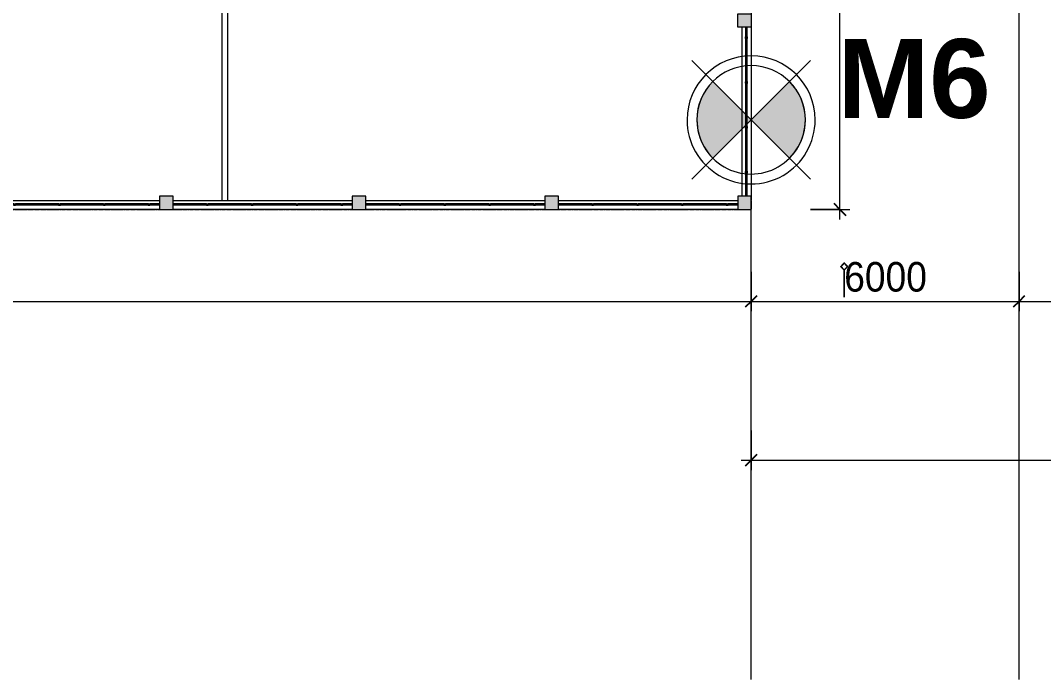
# Model space of a CAD drawing. Header units: millimetres. Extents: x 5356 to 209803, y -16346 to 109894.
# Drawn here: x 118497 to 141327, y -2599 to 12106 of the extents above; entities that cross this region are included whole.
import ezdxf

# ---------------------------------------------------------------- set-up
doc = ezdxf.new("R2010")
doc.units = ezdxf.units.MM
doc.linetypes.add('Double dash', pattern=[41.99999848517665, 12.00000007375544, -5.999999682284241, 5.999999682284241, -5.999999682284241, 5.999999682284241, -5.999999682284241])
for name, color, linetype, lineweight in [('A-ANNO-DIMS', 211, 'Continuous', 9), ('A-ANNO-DIMS-220', 211, 'Continuous', 9), ('A-ANNO-NOTE', 131, 'Continuous', 9), ('A-FLOR', 192, 'Continuous', 9), ('A-FLOR-HRAL', 11, 'Continuous', 9), ('A-WALL', 113, 'Continuous', 9), ('C-PROP-LINE', 91, 'Double dash', 18), ('S-COLS', 52, 'Continuous', 9), ('S-COLS-1', 254, 'Continuous', 5), ('S-COLS-3', 9, 'Continuous', 9), ('S-COLS-4', 52, 'Continuous', 18)]:
    doc.layers.add(name, color=color, linetype=linetype, lineweight=lineweight)
doc.styles.add('Arial_2', font='arial_0.ttf', dxfattribs={"width": 0.9, "height": 659.9999999999999})
doc.styles.add('Arial_3', font='arial_0.ttf', dxfattribs={"width": 0.9, "height": 659.9999999999999})
doc.styles.add('Arial_B', font='arialbd_0.ttf', dxfattribs={"height": 1760})
doc.dimstyles.new('1_Dim_chi_tiet_khu_đất_2', dxfattribs={"dimscale": 304.8, "dimtxt": 673.3712039716003, "dimasz": 0.8661417322834646, "dimexe": 0.7217847769028871, "dimexo": 0.0625, "dimgap": 0.07217847769028872, "dimtad": 1, "dimdec": 0, "dimrnd": 5, "dimzin": 0, "dimdsep": 46, "dimtxsty": 'Arial_2', "dimblk1": 'OBLIQUE', "dimblk2": 'OBLIQUE', "dimsah": 1, "dimcen": 0.09, "dimdle": 0.7217847769028871, "dimazin": 0, "dimtfac": 1, "dimtdec": 4, "dimtix": 1, "dimtmove": 0, "dimatfit": 3, "dimfxl": 2.165354330708662, "dimfxlon": 1, "dimtvp": 1, "dimtolj": 1, "dimtzin": 0, "dimarcsym": 2})
doc.dimstyles.new('1_Dim_chi_tiet_khu_đất_2_1', dxfattribs={"dimscale": 304.8, "dimtxt": 673.3712039716003, "dimasz": 0.8661417322834646, "dimexe": 0.7217847769028871, "dimexo": 0.0625, "dimgap": 0.07217847769028872, "dimtad": 1, "dimdec": 0, "dimrnd": 5, "dimzin": 0, "dimdsep": 46, "dimtxsty": 'Arial_3', "dimblk1": 'OBLIQUE', "dimblk2": 'OBLIQUE', "dimsah": 1, "dimcen": 0.09, "dimdle": 0.7217847769028871, "dimazin": 0, "dimtfac": 1, "dimtdec": 4, "dimtix": 1, "dimtmove": 0, "dimatfit": 3, "dimfxl": 2.165354330708662, "dimfxlon": 1, "dimtvp": 1, "dimtolj": 1, "dimtzin": 0, "dimarcsym": 2})

# ---------------------------------------------------------------- blocks, each defined once
blk = doc.blocks.new('M_Concrete-Rectangular-Column2 - 300x300-2025390-TKCS_MB ĐỊNH VỊ MỐC TỌA ĐỘ CÔNG TRÌNH')
at = {"layer": 'S-COLS-3'}
blk.add_hatch(color=256, dxfattribs=at).paths.add_polyline_path([(-150.0000000001045, 149.9999999999139), (-150.0000000001045, -150.0000000000958), (149.9999999998793, -150.0000000000958), (149.9999999998793, 149.9999999999139)])
at = {"layer": 'S-COLS-4'}
for p, q in [((-150.0000000000001, 149.9999999999999), (149.9999999999998, 149.9999999999999)), ((-150.0000000000001, -150.0000000000001), (-150.0000000000001, 149.9999999999999)), ((149.9999999999998, 149.9999999999999), (149.9999999999998, -150.0000000000001)), ((149.9999999999998, -150.0000000000001), (-150.0000000000001, -150.0000000000001))]:
    blk.add_line(p, q, dxfattribs=at)
blk = doc.blocks.new('NBS_CLDPhysicalSecuritySystems_MtlMeshPnlFncngSym_CLDModsecSecurusS3_InfillPanel - NBS_CLDPhysicalSecuritySystems_MtlMeshPnlFncngSym_CLDModsecSecurusS2_InfillPanel-2369488-TKCS_MB ĐỊNH VỊ MỐC TỌA ĐỘ CÔNG TRÌNH')
at = {"layer": 'A-FLOR-HRAL'}
h = blk.add_hatch(dxfattribs=at)
h.set_pattern_fill('FP_7', color=256, style=0, pattern_type=2)
h.set_pattern_definition([(180, (609.6, 0), (-1.592040838891559e-15, 13), []), (90, (609.6, 0), (76, -4.653657836759942e-15), [])])
h.paths.add_polyline_path([(3768.108593025418, 6.000000000154569), (-3.465174813754857e-11, 6.000000000171894), (-3.465174813754857e-11, -5.999999999842703), (3768.108593025418, -5.999999999825377)])
for p, q in [((6.294165189046908e-12, 6.000000000036085), (3768.108593025432, 6.000000000036085)), ((214.0000000000067, 11.00000000001003), (254.0000000000057, 11.00000000001016)), ((214.0000000000067, 6.00000000001004), (214.0000000000067, 11.00000000001003)), ((254.0000000000057, 6.000000000010167), (214.0000000000067, 6.00000000001004)), ((254.0000000000057, 11.00000000001016), (254.0000000000057, 6.000000000010167)), ((1214.000000000007, 11.00000000001227), (1254.000000000005, 11.0000000000124)), ((1214.000000000007, 6.000000000012277), (1214.000000000007, 11.00000000001227)), ((1254.000000000005, 6.000000000012404), (1214.000000000007, 6.000000000012277)), ((1254.000000000005, 11.0000000000124), (1254.000000000005, 6.000000000012404)), ((2214.000000000006, 11.00000000001003), (2254.000000000005, 11.00000000001016)), ((2214.000000000006, 6.00000000001004), (2214.000000000006, 11.00000000001003)), ((2254.000000000005, 6.000000000010167), (2214.000000000006, 6.00000000001004)), ((2254.000000000005, 11.00000000001016), (2254.000000000005, 6.000000000010167)), ((3214.000000000006, 11.00000000001003), (3254.000000000005, 11.00000000001016)), ((3214.000000000006, 6.00000000001004), (3214.000000000006, 11.00000000001003)), ((3254.000000000005, 6.000000000010167), (3214.000000000006, 6.00000000001004)), ((3254.000000000005, 11.00000000001016), (3254.000000000005, 6.000000000010167)), ((3768.108593025432, -5.999999999963915), (6.497202775790357e-12, -5.999999999963915)), ((-3.465174813754857e-11, -26.99999999985526), (217.9999999999851, -26.99999999985526)), ((214.0000000000067, -5.999999999992131), (254.0000000000057, -5.999999999992004)), ((214.0000000000071, -22.99999999998968), (214.0000000000067, -5.999999999992131)), ((250.0000000000058, -26.99999999998985), (218.0000000000071, -26.99999999998995)), ((249.9999999999778, -26.99999999985526), (1217.999999999983, -26.99999999985526)), ((254.0000000000057, -5.999999999992004), (254.0000000000058, -22.99999999998984)), ((1214.000000000007, -5.999999999989893), (1254.000000000006, -5.999999999989766)), ((1214.000000000007, -22.99999999998744), (1214.000000000007, -5.999999999989893)), ((1250.000000000006, -26.99999999998761), (1218.000000000007, -26.99999999998771)), ((1249.999999999976, -26.99999999985526), (2217.999999999981, -26.99999999983793)), ((1254.000000000006, -5.999999999989766), (1254.000000000006, -22.9999999999876)), ((2214.000000000006, -5.999999999992131), (2254.000000000005, -5.999999999992004)), ((2214.000000000007, -22.99999999998968), (2214.000000000006, -5.999999999992131)), ((2250.000000000005, -26.99999999998985), (2218.000000000007, -26.99999999998995)), ((2249.999999999974, -26.99999999983793), (3217.999999999996, -26.99999999983793)), ((2254.000000000005, -5.999999999992004), (2254.000000000005, -22.99999999998984)), ((3214.000000000006, -5.999999999992131), (3254.000000000005, -5.999999999992004)), ((3214.000000000007, -22.99999999998968), (3214.000000000006, -5.999999999992131)), ((3250.000000000005, -26.99999999998985), (3218.000000000007, -26.99999999998995)), ((3249.999999999971, -26.99999999983793), (3768.108593025418, -26.99999999985526)), ((3254.000000000005, -5.999999999992004), (3254.000000000005, -22.99999999998984))]:
    blk.add_line(p, q, dxfattribs=at)
for centre, radius, start, end in [((218.0000000000071, -22.99999999998967), 3.999999999999988, 180.0000000000007, 270.0000000000007), ((250.0000000000058, -22.99999999998985), 3.999999999999993, 270.0000000000003, 3.053332494204976e-13), ((1218.000000000007, -22.99999999998743), 4.000000000000028, 180, 270.0000000000001), ((1250.000000000006, -22.99999999998761), 4.000000000000009, 269.9999999999998, 1.272221872585407e-13), ((2218.000000000007, -22.99999999998967), 4.00000000000003, 180.0000000000001, 270.0000000000001), ((2250.000000000005, -22.99999999998985), 4.000000000000007, 269.9999999999997, 1.081388591697596e-13), ((3218.000000000007, -22.99999999998967), 4.00000000000003, 180.0000000000001, 270.0000000000001), ((3250.000000000005, -22.99999999998985), 4.000000000000454, 269.9999999999995, 359.9999999999996)]:
    blk.add_arc(centre, radius, start, end, dxfattribs=at)
blk = doc.blocks.new('NBS_CLDPhysicalSecuritySystems_MtlMeshPnlFncngSym_CLDModsecSecurusS3_InfillPanel - NBS_CLDPhysicalSecuritySystems_MtlMeshPnlFncngSym_CLDModsecSecurusS2_InfillPanel-2369496-TKCS_MB ĐỊNH VỊ MỐC TỌA ĐỘ CÔNG TRÌNH')
at = {"layer": 'A-FLOR-HRAL'}
for p, q in [((6.294165189046908e-12, 6.000000000025288), (3999.999999999998, 6.000000000025288)), ((214.0000000000067, 11.00000000001003), (254.0000000000057, 11.00000000001016)), ((214.0000000000067, 6.000000000010042), (214.0000000000067, 11.00000000001003)), ((254.0000000000057, 11.00000000001016), (254.0000000000057, 6.000000000010169)), ((1214.000000000007, 11.00000000001227), (1254.000000000006, 11.0000000000124)), ((1214.000000000007, 6.000000000012279), (1214.000000000007, 11.00000000001227)), ((1254.000000000006, 11.0000000000124), (1254.000000000006, 6.000000000012405)), ((2214.000000000006, 11.00000000001003), (2254.000000000005, 11.00000000001016)), ((2214.000000000006, 6.000000000010042), (2214.000000000006, 11.00000000001003)), ((2254.000000000005, 11.00000000001016), (2254.000000000005, 6.000000000010169)), ((3214.000000000007, 11.00000000001003), (3254.000000000005, 11.00000000001016)), ((3214.000000000007, 6.000000000010042), (3214.000000000007, 11.00000000001003)), ((3254.000000000005, 11.00000000001016), (3254.000000000005, 6.000000000010169)), ((3999.999999999998, -5.999999999974713), (6.497202775790357e-12, -5.999999999974713)), ((-1.386069925501943e-10, -27.00000000001119), (217.9999999998811, -27.00000000001119)), ((214.0000000000071, -22.99999999998967), (214.0000000000067, -5.999999999992128)), ((250.0000000000058, -26.99999999998984), (218.0000000000072, -26.99999999998967)), ((249.9999999998739, -27.00000000001119), (1217.999999999879, -27.00000000001119)), ((254.0000000000057, -5.999999999992001), (254.0000000000058, -22.99999999998981)), ((1214.000000000007, -22.99999999998744), (1214.000000000007, -5.999999999989893)), ((1250.000000000006, -26.99999999998761), (1218.000000000007, -26.99999999998743)), ((1249.999999999872, -27.00000000001119), (2217.999999999877, -26.99999999997653)), ((1254.000000000006, -5.999999999989765), (1254.000000000006, -22.99999999998758)), ((2214.000000000007, -22.99999999998967), (2214.000000000006, -5.999999999992128)), ((2250.000000000005, -26.99999999998984), (2218.000000000007, -26.99999999998967)), ((2249.999999999869, -26.99999999997653), (3217.999999999892, -26.99999999997653)), ((2254.000000000005, -5.999999999992001), (2254.000000000005, -22.99999999998981)), ((3214.000000000007, -22.99999999998967), (3214.000000000007, -5.999999999992128)), ((3250.000000000005, -26.99999999998984), (3218.000000000007, -26.99999999998967)), ((3249.999999999885, -26.99999999997653), (3999.999999999853, -26.99999999999386)), ((3254.000000000006, -5.999999999992001), (3254.000000000006, -22.99999999998981))]:
    blk.add_line(p, q, dxfattribs=at)
for centre, radius, start, end in [((218.0000000000071, -22.99999999998967), 3.999999999999988, 180.0000000000006, 270.0000000000007), ((250.0000000000058, -22.99999999998985), 4, 270.0000000000005, 4.071109992273301e-13), ((1218.000000000007, -22.99999999998743), 4.000000000000028, 180, 270.0000000000001), ((1250.000000000006, -22.99999999998761), 4.000000000000016, 269.9999999999999, 2.289999370653732e-13), ((2218.000000000007, -22.99999999998967), 4.00000000000003, 180, 270.0000000000001), ((2250.000000000005, -22.99999999998985), 4.000000000000014, 269.9999999999998, 2.035554996136651e-13), ((3218.000000000007, -22.99999999998967), 4.00000000000003, 180, 270.0000000000001), ((3250.000000000005, -22.99999999998985), 4.000000000000456, 269.9999999999998, 2.206509810265315e-13)]:
    blk.add_arc(centre, radius, start, end, dxfattribs=at)
blk = doc.blocks.new('Family - ___-1476882-TKCS_MB ĐỊNH VỊ MỐC TỌA ĐỘ CÔNG TRÌNH')
at = {"layer": 'C-PROP-LINE'}
for p in [(134801.4850712342, 77418.37069191979), (26103.5008400878, 7888.228027698367)]:
    blk.add_line(p, (134801.4850712342, 7888.228027698367), dxfattribs=at)
blk = doc.blocks.new('HDNDCT_DIEM DINH VI NHO - HDNDCT_DIEM DINH VI NHO-1604833-TKCS_MB ĐỊNH VỊ MỐC TỌA ĐỘ CÔNG TRÌNH')
at = {"layer": 'A-ANNO-NOTE'}
h = blk.add_hatch(color=256, dxfattribs=at)
edge = h.paths.add_edge_path()
edge.add_arc((1.586231146433193e-15, 5.287437154777308e-16), 5.500000000000006, 135.0000000000003, 224.9999999999996, ccw=False)
edge.add_line((-3.889087296526007, 3.889087296526013), (8.881784197001252e-16, 0))
edge.add_line((1.057487430955462e-15, 2.114974861910923e-15), (-3.889087296526014, -3.889087296526007))
h = blk.add_hatch(color=256, dxfattribs=at)
edge = h.paths.add_edge_path()
edge.add_line((3.889087296526014, -3.889087296526007), (-8.881784197001252e-16, 2.220446049250313e-15))
edge.add_line((0, -5.287437154777308e-16), (3.889087296526008, 3.889087296526015))
edge.add_arc((-1.586231146433193e-15, -5.287437154777308e-16), 5.500000000000005, -44.999999999999886, 45.000000000000114, ccw=False)
for p, q in [((-6.010407640085661, -6.01040764008565), (6.010407640085664, 6.010407640085654)), ((-6.010407640085649, 6.01040764008566), (6.010407640085651, -6.010407640085662)), ((1.057487430955462e-15, 0), (-3.889087296526007, 3.889087296526013)), ((3.889087296526008, 3.889087296526015), (0, -5.287437154777308e-16)), ((-3.889087296526014, -3.889087296526007), (1.057487430955462e-15, 2.114974861910923e-15)), ((-1.057487430955462e-15, 2.114974861910923e-15), (3.889087296526014, -3.889087296526007))]:
    blk.add_line(p, q, dxfattribs=at)
for centre, radius, start, end in [((0, 2.931342799939427e-16), 6.499999999999996, 1.113194138512231e-12, 180.0000000000006), ((0, 2.931342799939427e-16), 5.499999999999996, 7.760553422770981e-13, 180.0000000000002), ((1.586231146433193e-15, 5.287437154777308e-16), 5.500000000000006, 134.9999999999999, 224.9999999999992), ((-1.586231146433193e-15, -5.287437154777308e-16), 5.500000000000005, 314.9999999999997, 44.99999999999973), ((0, -2.356094354837881e-16), 6.499999999999996, 180.000000000001, 1.119555247875158e-12), ((0, -2.356094354837881e-16), 5.499999999999996, 180.0000000000006, 7.633331235512441e-13)]:
    blk.add_arc(centre, radius, start, end, dxfattribs=at)
blk = doc.blocks.new('DIMBLOCK5-TKCS_MB ĐỊNH VỊ MỐC TỌA ĐỘ CÔNG TRÌNH')
at = {"layer": 'A-ANNO-DIMS-220'}
for p, q in [((136783.4434944201, 7668.228027698366), (136783.4434944201, 77638.37069191979)), ((136123.4434944201, 77418.37069191979), (137003.4434944201, 77418.37069191979)), ((136783.4434944201, 77418.37069191979), (136123.4434944201, 77418.37069191979)), ((136123.4434944201, 7888.228027698367), (137003.4434944201, 7888.228027698367)), ((136783.4434944201, 7888.228027698367), (136123.4434944201, 7888.228027698367))]:
    blk.add_line(p, q, dxfattribs=at)
at = {"layer": 'A-ANNO-DIMS-220', "lineweight": 25}
for p, q in [((136783.4434944201, 77418.37069191979), (136651.4434944201, 77550.37069191979)), ((136783.4434944201, 77418.37069191979), (136915.4434944201, 77286.3706919198)), ((136783.4434944201, 7888.228027698367), (136651.4434944201, 8020.228027698367)), ((136783.4434944201, 7888.228027698367), (136915.4434944201, 7756.228027698367))]:
    blk.add_line(p, q, dxfattribs=at)
at = {"layer": 'A-ANNO-DIMS-220', "color": 0, "insert": (135904.6119117207, 41513.74809154945), "char_height": 659.9999999999999, "width": 2734.923043823115, "attachment_point": 1, "rotation": 90, "line_spacing_factor": 0.9417779076525878, "style": 'Arial_2'}
blk.add_mtext('69530', dxfattribs=at)
blk = doc.blocks.new('_Oblique')
at = {"color": 0, "linetype": 'ByBlock', "lineweight": -2}
blk.add_line((-0.5, -0.5), (0.5, 0.5), dxfattribs=at)
blk = doc.blocks.new('DIMBLOCK6-TKCS_MB ĐỊNH VỊ MỐC TỌA ĐỘ CÔNG TRÌNH')
at = {"layer": 'A-ANNO-DIMS-220'}
for p, q in [((26103.5008400878, 6497.891815795801), (26103.5008400878, 5617.891815795801)), ((26103.5008400878, 5837.891815795801), (26103.5008400878, 6497.891815795802)), ((134801.4850712342, 6497.891815795801), (134801.4850712342, 5617.891815795801)), ((134801.4850712342, 5837.891815795801), (134801.4850712342, 6497.891815795802)), ((25883.5008400878, 5837.891815795801), (135021.4850712343, 5837.891815795801))]:
    blk.add_line(p, q, dxfattribs=at)
at = {"layer": 'A-ANNO-DIMS-220', "lineweight": 25}
for p, q in [((26103.5008400878, 5837.891815795801), (26235.5008400878, 5969.891815795801)), ((134801.4850712342, 5837.891815795801), (134933.4850712342, 5969.891815795801)), ((26103.5008400878, 5837.891815795801), (25971.5008400878, 5705.891815795801)), ((134801.4850712342, 5837.891815795801), (134669.4850712342, 5705.891815795801))]:
    blk.add_line(p, q, dxfattribs=at)
at = {"layer": 'A-ANNO-DIMS-220', "color": 0, "insert": (79085.03143374946, 6716.723398495194), "char_height": 659.9999999999999, "width": 3281.907652587738, "attachment_point": 1, "line_spacing_factor": 0.9417779076525878, "style": 'Arial_2'}
blk.add_mtext('108700', dxfattribs=at)
blk = doc.blocks.new('DIMBLOCK13-TKCS_MB ĐỊNH VỊ MỐC TỌA ĐỘ CÔNG TRÌNH')
at = {"layer": 'A-ANNO-DIMS-220'}
for p, q in [((134801.4850712342, 2955.432193626225), (134801.4850712342, 2075.432193626225)), ((134801.4850712342, 2295.432193626225), (134801.4850712342, 2955.432193626225)), ((157794.6467231669, 2955.432193626225), (157794.6467231669, 2075.432193626225)), ((157794.6467231669, 2295.432193626225), (157794.6467231669, 2955.432193626225)), ((134581.4850712342, 2295.432193626224), (158014.6467231669, 2295.432193626224))]:
    blk.add_line(p, q, dxfattribs=at)
at = {"layer": 'A-ANNO-DIMS-220', "lineweight": 25}
for p, q in [((134801.4850712342, 2295.432193626224), (134669.4850712342, 2163.432193626225)), ((134801.4850712342, 2295.432193626224), (134933.4850712342, 2427.432193626224)), ((157794.6467231669, 2295.432193626224), (157662.6467231669, 2163.432193626225)), ((157794.6467231669, 2295.432193626224), (157926.6467231669, 2427.432193626224))]:
    blk.add_line(p, q, dxfattribs=at)
at = {"layer": 'A-ANNO-DIMS-220', "color": 0, "insert": (145158.5146289409, 3174.263776325615), "char_height": 659.9999999999999, "width": 2734.923043823115, "attachment_point": 1, "line_spacing_factor": 0.9417779076525878, "style": 'Arial_3'}
blk.add_mtext('\u206e23000', dxfattribs=at)
blk = doc.blocks.new('DIMBLOCK18-TKCS_MB ĐỊNH VỊ MỐC TỌA ĐỘ CÔNG TRÌNH')
at = {"layer": 'A-ANNO-DIMS-220'}
for p, q in [((140779.3493231194, 6497.891815795801), (140779.3493231194, 5617.891815795801)), ((140779.3493231194, 5837.891815795801), (140779.3493231194, 6497.891815795802)), ((152779.2775100365, 6497.891815795801), (152779.2775100365, 5617.891815795801)), ((152779.2775100365, 5837.891815795801), (152779.2775100365, 6497.891815795802)), ((140559.3493231194, 5837.891815795801), (152999.2775100365, 5837.891815795801))]:
    blk.add_line(p, q, dxfattribs=at)
at = {"layer": 'A-ANNO-DIMS-220', "lineweight": 25}
for p, q in [((140779.3493231194, 5837.891815795801), (140911.3493231194, 5969.891815795801)), ((152779.2775100365, 5837.891815795801), (152911.2775100365, 5969.891815795801)), ((140779.3493231194, 5837.891815795801), (140647.3493231194, 5705.891815795801)), ((152779.2775100365, 5837.891815795801), (152647.2775100365, 5705.891815795801))]:
    blk.add_line(p, q, dxfattribs=at)
at = {"layer": 'A-ANNO-DIMS-220', "color": 0, "insert": (145639.7621483183, 6716.723398495194), "char_height": 659.9999999999999, "width": 2734.923043823115, "attachment_point": 1, "line_spacing_factor": 0.9417779076525878, "style": 'Arial_2'}
blk.add_mtext('12000', dxfattribs=at)
blk = doc.blocks.new('DIMBLOCK20-TKCS_MB ĐỊNH VỊ MỐC TỌA ĐỘ CÔNG TRÌNH')
at = {"layer": 'A-ANNO-DIMS-220'}
for p, q in [((134801.4850712342, 6497.891815795801), (134801.4850712342, 5617.891815795801)), ((134801.4850712342, 5837.891815795801), (134801.4850712342, 6497.891815795802)), ((140779.3493231194, 6497.891815795801), (140779.3493231194, 5617.891815795801)), ((140779.3493231194, 5837.891815795801), (140779.3493231194, 6497.891815795802)), ((134581.4850712342, 5837.891815795801), (140999.3493231194, 5837.891815795801))]:
    blk.add_line(p, q, dxfattribs=at)
at = {"layer": 'A-ANNO-DIMS-220', "lineweight": 25}
for p, q in [((134801.4850712342, 5837.891815795801), (134933.4850712342, 5969.891815795801)), ((140779.3493231194, 5837.891815795801), (140911.3493231194, 5969.891815795801)), ((134801.4850712342, 5837.891815795801), (134669.4850712342, 5705.891815795801)), ((140779.3493231194, 5837.891815795801), (140647.3493231194, 5705.891815795801))]:
    blk.add_line(p, q, dxfattribs=at)
at = {"layer": 'A-ANNO-DIMS-220', "color": 0, "insert": (136878.7761825691, 6716.723398495194), "char_height": 659.9999999999999, "width": 2187.938435058492, "attachment_point": 1, "line_spacing_factor": 0.9417779076525878, "style": 'Arial_3'}
blk.add_mtext('\u206e6000', dxfattribs=at)

msp = doc.modelspace()

# ---------------------------------------------------------------- hatches: boundary and pattern name
at = {"layer": 'S-COLS-1'}
for points in [[(121601.6277339447, 7888.228029370123), (121901.6277339447, 7888.228029370123), (121901.6277339447, 8188.228029370124), (121601.6277339447, 8188.228029370124)], [(125901.6277339447, 7888.228029446201), (126201.6277339447, 7888.228029446201), (126201.6277339447, 8188.228029446203), (125901.6277339447, 8188.228029446203)], [(130201.6277339447, 7888.228029522227), (130501.6277339447, 7888.228029522227), (130501.6277339447, 8188.228029522245), (130201.6277339447, 8188.228029522245)], [(134501.6277339447, 7888.228029598339), (134801.6277339447, 7888.228029598339), (134801.6277339447, 8188.228029598341), (134501.6277339447, 8188.228029598341)]]:
    msp.add_hatch(color=256, dxfattribs=at).paths.add_polyline_path(points)

# ---------------------------------------------------------------- linework, layer by layer
at = {"layer": 'A-FLOR'}
for p, q in [((140779.3493231194, -2598.676747436664), (140779.3493231804, 77336.33662264571)), ((123123.5008400864, 8088.228029598138), (123123.5008400864, 13256.93603804443)), ((122993.5008400864, 13126.93603804443), (122993.5008400864, 8088.228029598138)), ((134801.4850712342, -2598.676747436671), (134801.4850712342, 7888.228029575348))]:
    msp.add_line(p, q, dxfattribs=at)
at = {"layer": 'A-WALL'}
for p, q in [((134601.4850712343, 8188.22802959832), (134601.4850712343, 11956.33662262375)), ((134801.4850712343, 11956.33662262375), (134801.4850712343, 8188.228029598318)), ((117601.6277339445, 8088.228027979526), (121601.6277339446, 8088.228027908757)), ((121901.6277339446, 8088.22802790345), (125901.6277339445, 8088.228027832682)), ((126201.6277339445, 8088.228027827374), (130201.6277339446, 8088.228027756606)), ((130501.6277339446, 8088.228027751298), (134501.6277339445, 8088.22802768053)), ((121601.6277339446, 7888.228027908757), (117601.6277339445, 7888.228027979526)), ((125901.6277339445, 7888.228027832682), (121901.6277339446, 7888.22802790345)), ((130201.6277339446, 7888.228027756606), (126201.6277339445, 7888.228027827374)), ((134501.6277339446, 7888.22802768053), (130501.6277339446, 7888.228027751298))]:
    msp.add_line(p, q, dxfattribs=at)
at = {"layer": 'S-COLS-4'}
for p, q in [((121901.6277339445, 8188.228029370107), (121601.6277339445, 8188.228029370107)), ((121601.6277339445, 8188.228029370107), (121601.6277339445, 7888.228029370106)), ((121901.6277339445, 7888.228029370106), (121901.6277339445, 8188.228029370107)), ((126201.6277339445, 8188.228029446203), (125901.6277339445, 8188.228029446203)), ((125901.6277339445, 8188.228029446203), (125901.6277339445, 7888.228029446201)), ((126201.6277339445, 7888.228029446201), (126201.6277339445, 8188.228029446203)), ((130501.6277339446, 8188.228029522228), (130201.6277339446, 8188.228029522228)), ((130201.6277339446, 8188.228029522228), (130201.6277339446, 7888.228029522227)), ((130501.6277339446, 7888.228029522227), (130501.6277339446, 8188.228029522228)), ((134801.6277339445, 8188.228029598324), (134501.6277339445, 8188.228029598324)), ((134501.6277339445, 8188.228029598324), (134501.6277339445, 7888.228029598322)), ((134801.6277339445, 7888.228029598322), (134801.6277339445, 8188.228029598324)), ((121601.6277339445, 7888.228029370106), (121901.6277339445, 7888.228029370106)), ((125901.6277339445, 7888.228029446201), (126201.6277339445, 7888.228029446201)), ((130201.6277339446, 7888.228029522227), (130501.6277339446, 7888.228029522227)), ((134501.6277339445, 7888.228029598322), (134801.6277339445, 7888.228029598322))]:
    msp.add_line(p, q, dxfattribs=at)

# ---------------------------------------------------------------- block references
at = {"layer": 'A-ANNO-NOTE', "xscale": 220, "yscale": 220, "zscale": 220}
msp.add_blockref('HDNDCT_DIEM DINH VI NHO - HDNDCT_DIEM DINH VI NHO-1604833-TKCS_MB ĐỊNH VỊ MỐC TỌA ĐỘ CÔNG TRÌNH', (134801.4850721842, 9888.22802769819), dxfattribs=at)
at = {"layer": 'A-FLOR-HRAL'}
for name, p, rotation in [('NBS_CLDPhysicalSecuritySystems_MtlMeshPnlFncngSym_CLDModsecSecurusS3_InfillPanel - NBS_CLDPhysicalSecuritySystems_MtlMeshPnlFncngSym_CLDModsecSecurusS2_InfillPanel-2369488-TKCS_MB ĐỊNH VỊ MỐC TỌA ĐỘ CÔNG TRÌNH', (134701.6277339445, 11956.33662262376), 270.0000000000002), ('NBS_CLDPhysicalSecuritySystems_MtlMeshPnlFncngSym_CLDModsecSecurusS3_InfillPanel - NBS_CLDPhysicalSecuritySystems_MtlMeshPnlFncngSym_CLDModsecSecurusS2_InfillPanel-2369496-TKCS_MB ĐỊNH VỊ MỐC TỌA ĐỘ CÔNG TRÌNH', (121601.6277339446, 7988.228029364795), 180), ('NBS_CLDPhysicalSecuritySystems_MtlMeshPnlFncngSym_CLDModsecSecurusS3_InfillPanel - NBS_CLDPhysicalSecuritySystems_MtlMeshPnlFncngSym_CLDModsecSecurusS2_InfillPanel-2369496-TKCS_MB ĐỊNH VỊ MỐC TỌA ĐỘ CÔNG TRÌNH', (125901.6277339446, 7988.228029440868), 180), ('NBS_CLDPhysicalSecuritySystems_MtlMeshPnlFncngSym_CLDModsecSecurusS3_InfillPanel - NBS_CLDPhysicalSecuritySystems_MtlMeshPnlFncngSym_CLDModsecSecurusS2_InfillPanel-2369496-TKCS_MB ĐỊNH VỊ MỐC TỌA ĐỘ CÔNG TRÌNH', (130201.6277339446, 7988.228029516946), 180), ('NBS_CLDPhysicalSecuritySystems_MtlMeshPnlFncngSym_CLDModsecSecurusS3_InfillPanel - NBS_CLDPhysicalSecuritySystems_MtlMeshPnlFncngSym_CLDModsecSecurusS2_InfillPanel-2369496-TKCS_MB ĐỊNH VỊ MỐC TỌA ĐỘ CÔNG TRÌNH', (134501.6277339445, 7988.22802959302), 180)]:
    msp.add_blockref(name, p, dxfattribs=dict(at, rotation=rotation))
at = {"layer": 'C-PROP-LINE'}
msp.add_blockref('Family - ___-1476882-TKCS_MB ĐỊNH VỊ MỐC TỌA ĐỘ CÔNG TRÌNH', (0, 0), dxfattribs=at)
at = {"layer": 'S-COLS', "rotation": 89.99999999999942}
msp.add_blockref('M_Concrete-Rectangular-Column2 - 300x300-2025390-TKCS_MB ĐỊNH VỊ MỐC TỌA ĐỘ CÔNG TRÌNH', (134651.6277339445, 12106.33662262376), dxfattribs=at)

# ---------------------------------------------------------------- texts
at = {"layer": 'A-ANNO-NOTE', "insert": (136730.0783654335, 10800.2130527993), "char_height": 1760, "width": 3405.599999999999, "attachment_point": 4, "line_spacing_factor": 0.9364389825664475, "style": 'Arial_B'}
msp.add_mtext('\\pt110,220,330,440,550,660,770,880,990,1100,1210,1320,1430,1540,1650,1760,1870,1980,2090,2200,2310,2420,2530,2640,2750,2860,2970,3080,3190,3300,3410,3520;M6', dxfattribs=at)

# ---------------------------------------------------------------- dimensions: what is measured, and where the dimension line sits
at = {"layer": 'A-ANNO-DIMS'}
dim = msp.add_linear_dim(base=(136783.4434944201, 77418.37069191982), p1=(136123.4434944201, 7888.228027698367), p2=(136123.4434944201, 77418.37069191979), angle=89.99999999999991, dimstyle='1_Dim_chi_tiet_khu_đất_2', override={"dimpost": '<>', "dimfxl": 69530.14266422142}, dxfattribs=at)
dim.commit()
dim.dimension.update_dxf_attribs({"geometry": 'DIMBLOCK5-TKCS_MB ĐỊNH VỊ MỐC TỌA ĐỘ CÔNG TRÌNH', "text_midpoint": (136424.2402182418, 42653.29935980905)})
for base, p1, p2, override, picture, middle in [((134801.4850712342, 5837.891815795801), (26103.5008400878, 6497.891815795802), (134801.4850712342, 6497.891815795802), {"dimpost": '<>', "dimfxl": 108697.9842311464}, 'DIMBLOCK6-TKCS_MB ĐỊNH VỊ MỐC TỌA ĐỘ CÔNG TRÌNH', (80452.49295566102, 6196.869989653589)), ((152779.2775100365, 5837.891815795801), (140779.3493231194, 6497.891815795802), (152779.2775100365, 6497.891815795802), {"dimpost": '<>', "dimfxl": 11999.92818691704}, 'DIMBLOCK18-TKCS_MB ĐỊNH VỊ MỐC TỌA ĐỘ CÔNG TRÌNH', (146779.313416578, 6196.869989653589))]:
    dim = msp.add_linear_dim(base=base, p1=p1, p2=p2, dimstyle='1_Dim_chi_tiet_khu_đất_2', override=override, dxfattribs=at)
    dim.commit()
    dim.dimension.update_dxf_attribs({"geometry": picture, "text_midpoint": middle})
for base, p1, p2, text, override, picture, middle in [((140779.3493231194, 5837.891815795801), (134801.4850712342, 6497.891815795802), (140779.3493231194, 6497.891815795802), '\u206e6000', {"dimpost": '<>', "dimfxl": 5977.864251885214}, 'DIMBLOCK20-TKCS_MB ĐỊNH VỊ MỐC TỌA ĐỘ CÔNG TRÌNH', (137790.4171971768, 6253.14556979016)), ((157794.6467231669, 2295.432193626225), (134801.4850712342, 2955.432193626225), (157794.6467231669, 2955.432193626225), '\u206e23000', {"dimpost": '<>', "dimfxl": 22993.16165193263}, 'DIMBLOCK13-TKCS_MB ĐỊNH VỊ MỐC TỌA ĐỘ CÔNG TRÌNH', (146298.0658972005, 2710.685947620584))]:
    dim = msp.add_linear_dim(base=base, p1=p1, p2=p2, text=text, dimstyle='1_Dim_chi_tiet_khu_đất_2_1', override=override, dxfattribs=at)
    dim.commit()
    dim.dimension.update_dxf_attribs({"geometry": picture, "text_midpoint": middle})

doc.saveas('drawing.dxf')
